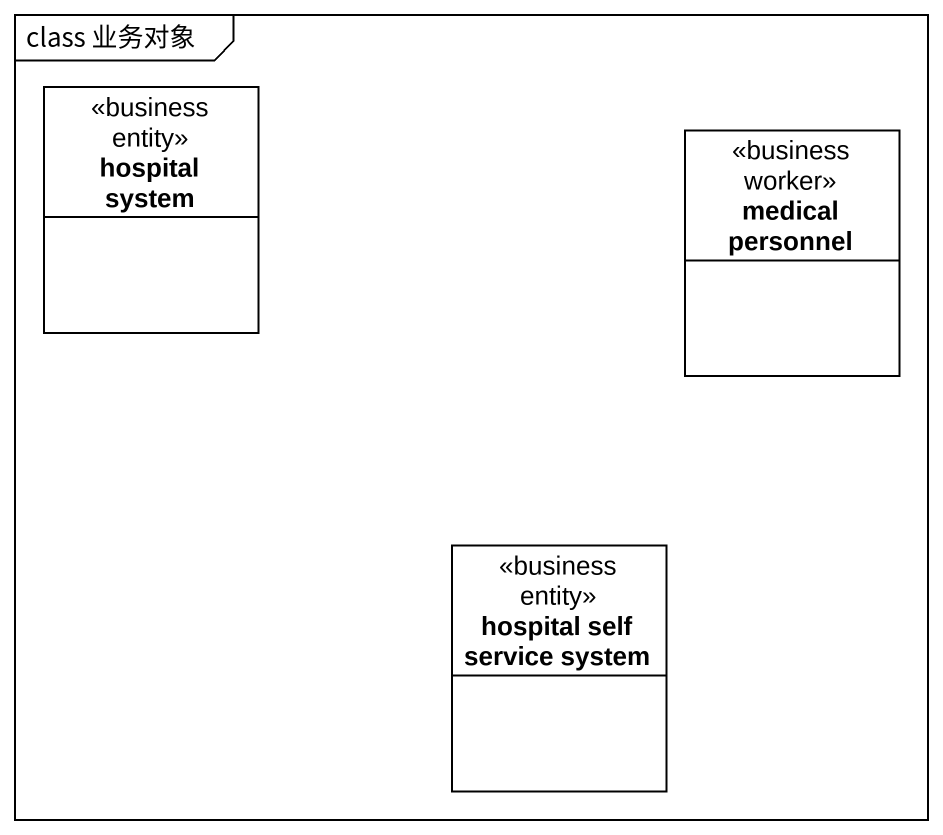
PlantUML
@startuml
mainframe class 业务对象
hide circle
hide empty members
class "hospital system" as hospital_system <<business entity>>
class "medical personnel" as medical_personnel <<business worker>>
class "hospital self service system" as hospital_self_service_system <<business entity>>
@enduml
